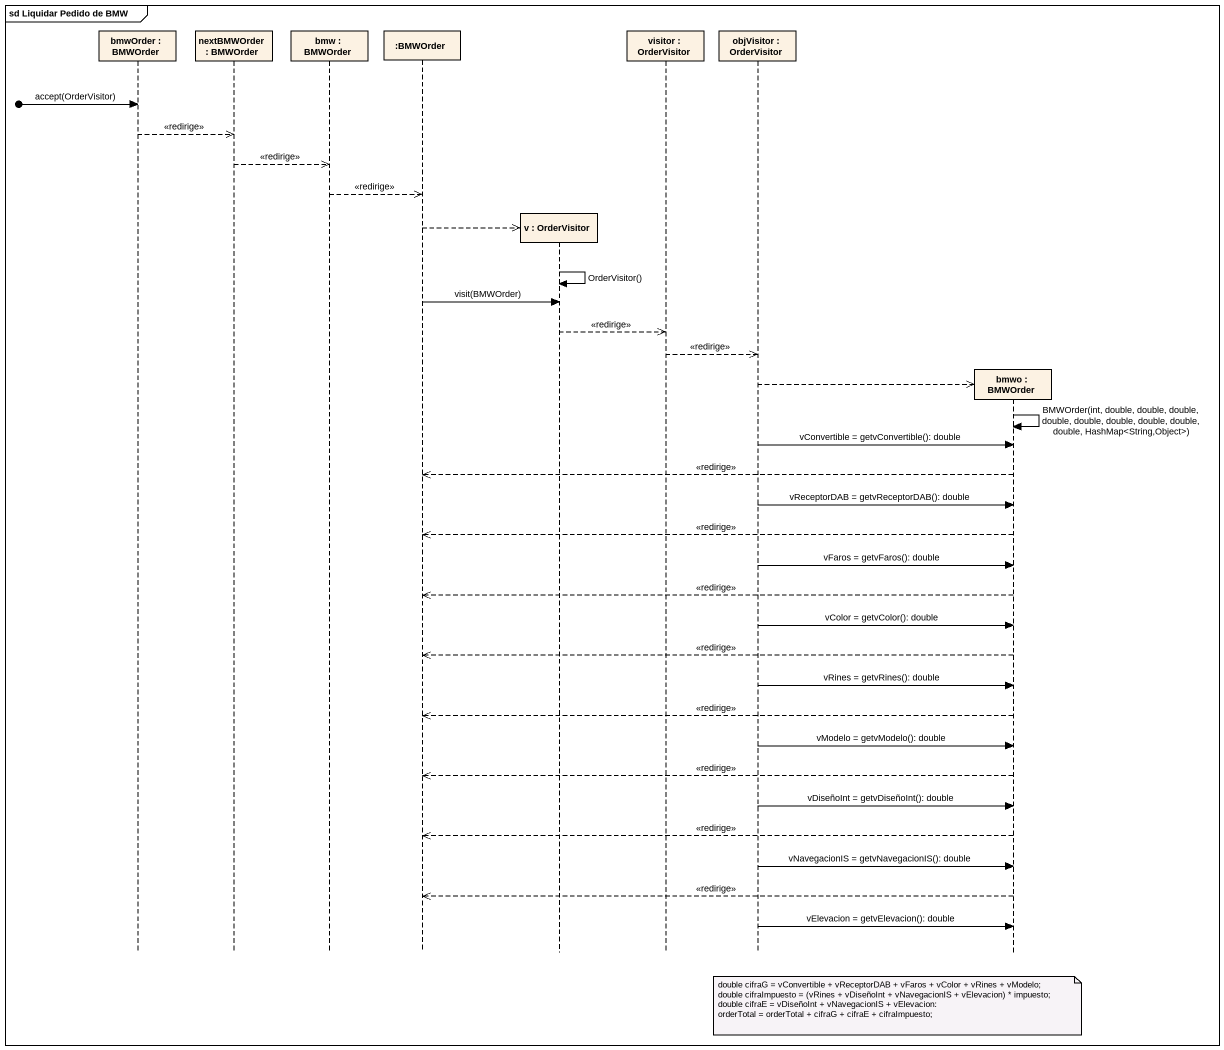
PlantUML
@startuml
mainframe sd Liquidar Pedido de BMW
hide footbox
participant "bmwOrder : BMWOrder" as bmwOrder
participant "nextBMWOrder : BMWOrder" as nextBMWOrder
participant "bmw : BMWOrder" as bmw
participant ":BMWOrder" as BMWOrder
participant "v : OrderVisitor" as v
participant "visitor : OrderVisitor" as visitor
participant "objVisitor : OrderVisitor" as objVisitor
participant "bmwo : BMWOrder" as bmwo

[o-> bmwOrder : accept(OrderVisitor)
bmwOrder -->> nextBMWOrder : <<redirige>>
nextBMWOrder -->> bmw : <<redirige>>
bmw -->> BMWOrder : <<redirige>>
BMWOrder -->> v **
v -> v : OrderVisitor()
BMWOrder -> v : visit(BMWOrder)
v -->> visitor : <<redirige>>
visitor -->> objVisitor : <<redirige>>
objVisitor -->> bmwo **
bmwo -> bmwo : BMWOrder(int, double, double, double, double, double, double, double, double, double, HashMap<String,Object>)
objVisitor -> bmwo : vConvertible = getvConvertible(): double
bmwo -->> BMWOrder : <<redirige>>
objVisitor -> bmwo : vReceptorDAB = getvReceptorDAB(): double
bmwo -->> BMWOrder : <<redirige>>
objVisitor -> bmwo : vFaros = getvFaros(): double
bmwo -->> BMWOrder : <<redirige>>
objVisitor -> bmwo : vColor = getvColor(): double
bmwo -->> BMWOrder : <<redirige>>
objVisitor -> bmwo : vRines = getvRines(): double
bmwo -->> BMWOrder : <<redirige>>
objVisitor -> bmwo : vModelo = getvModelo(): double
bmwo -->> BMWOrder : <<redirige>>
objVisitor -> bmwo : vDiseñoInt = getvDiseñoInt(): double
bmwo -->> BMWOrder : <<redirige>>
objVisitor -> bmwo : vNavegacionIS = getvNavegacionIS(): double
bmwo -->> BMWOrder : <<redirige>>
objVisitor -> bmwo : vElevacion = getvElevacion(): double
note over bmwo
  double cifraG = vConvertible + vReceptorDAB + vFaros + vColor + vRines + vModelo;
  double cifraImpuesto = (vRines + vDiseñoInt + vNavegacionIS + vElevacion) * impuesto;
  double cifraE = vDiseñoInt + vNavegacionIS + vElevacion:
  orderTotal = orderTotal + cifraG + cifraE + cifraImpuesto;
end note
@enduml
